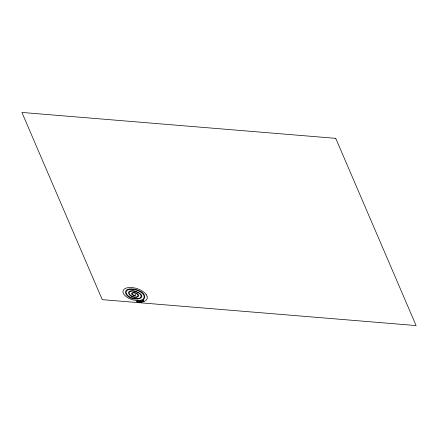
<?xml version="1.0" encoding="UTF-8"?>
<svg xmlns="http://www.w3.org/2000/svg" width="438" height="438" viewBox="0 0 438 438"><rect width="100%" height="100%" fill="white"/><g stroke="black" fill="none" stroke-linecap="round" stroke-linejoin="round"><path stroke-width="0.66" d="M144.162 297.041L143.861 298.147A10.485 5.305 16.9 0 1 142.722 299.368A10.304 5.212 16.9 0 1 141.364 300.025L140.817 300.189A10.786 5.459 16.9 0 1 138.282 300.534A10.6 5.36 16.9 0 1 136.103 300.446L135.337 300.353A11.087 5.612 16.9 0 1 131.449 299.4L129.199 298.475A11.393 5.765 16.9 0 1 125.98 296.488L124.518 295.103A11.689 5.918 16.9 0 1 123.286 293.186A11.487 5.809 16.9 0 1 122.974 291.785L122.996 291.33A11.996 6.072 16.9 0 1 123.697 289.699A11.782 5.962 16.9 0 1 124.841 288.719L125.339 288.45A12.302 6.225 16.9 0 1 127.819 287.695A12.078 6.116 16.9 0 1 130.097 287.498L130.924 287.509A12.603 6.378 16.9 0 1 135.298 288.127L137.97 288.938A12.91 6.532 16.9 0 1 142.06 290.892L144.102 292.349A13.211 6.685 16.9 0 1 146.117 294.478M142.613 300.802L143.253 300.682L142.914 300.572A0.772 0.389 16.9 0 0 142.377 300.753M143.418 301.278L142.596 300.884M139.24 301.262L140.105 302.1L139.383 301.503A1.046 0.531 16.9 0 1 139.153 301.64L139.043 301.497M140.669 301.229L140.111 301.235A1.172 0.597 16.9 0 0 140.729 301.946L141.288 301.897A1.172 0.591 16.9 0 0 140.653 301.24M133.426 295.048L133.103 294.889A1.998 1.013 16.9 0 1 132.375 294.303L132.243 294.084A2.283 1.155 16.9 0 1 132.221 293.471L132.276 293.383A2.573 1.303 16.9 0 1 133.081 292.94L133.256 292.907A2.891 1.462 16.9 0 1 134.942 293.027A3.186 1.61 16.9 0 1 136.514 293.657L136.722 293.783A3.488 1.763 16.9 0 1 137.778 294.796L137.866 294.955M143.883 301.13L143.034 300.983L143.571 301.125M140.516 301.596L140.538 301.612A1.927 0.975 16.9 0 1 140.368 301.415M135.566 294.769C135.265 296.575 131.181 295.064 131.575 293.285C133.601 291.369 138.523 293.104 138.676 295.989C133.667 301.76 121.227 289.228 134.45 290.892C152.857 297.659 131.893 303.556 126.013 294.188C123.198 286.507 136.125 288.806 139.448 290.941C147.026 293.361 146.265 302.494 137.329 300.939A1.221 0.619 16.9 0 0 136.574 301.579A1.221 0.619 16.9 0 0 138.069 302.319M146.987 296.115L147.146 296.657A13.512 6.838 16.9 0 1 146.889 299.154L145.903 300.402A13.813 6.992 16.9 0 1 138.025 302.324M140.751 301.82A1.834 0.931 16.9 0 1 140.543 301.612M141.003 301.766A2.026 1.024 16.9 0 0 140.833 301.574L140.817 301.552A1.73 0.876 16.9 0 0 140.614 301.36M143.845 301.229A0.871 0.438 16.9 0 1 143.286 301.432A0.772 0.389 16.9 0 1 142.919 301.366M142.93 301.349A0.843 0.427 16.9 0 1 142.317 300.725M135.534 294.719A1.517 0.766 16.9 0 1 134.844 295.278L134.51 295.294A1.752 0.887 16.9 0 1 133.415 295.042M146.1 294.445A12.91 6.532 16.9 0 1 146.971 296.077M144.162 297.041A10.178 5.152 16.9 0 0 143.604 295.015L143.335 294.593A9.713 4.917 16.9 0 0 142.273 293.378A9.877 4.999 16.9 0 0 140.313 291.883L139.738 291.544A9.521 4.818 16.9 0 0 135.254 289.792L134.576 289.633A9.22 4.665 16.9 0 0 130.212 289.365L129.664 289.436A8.919 4.511 16.9 0 0 126.85 290.646L126.598 290.903A8.623 4.364 16.9 0 0 126.171 293.099L126.286 293.449A8.317 4.21 16.9 0 0 128.219 295.831L128.635 296.148A8.015 4.057 16.9 0 0 132.139 297.928L132.698 298.108A7.72 3.904 16.9 0 0 136.492 298.732L136.995 298.732A7.419 3.75 16.9 0 0 139.81 298.081L140.1 297.911A7.112 3.603 16.9 0 0 141.08 296.296L141.074 296.022A6.816 3.449 16.9 0 0 140.034 294.057L139.76 293.783A6.515 3.296 16.9 0 0 137.214 292.146L136.782 291.96A6.209 3.143 16.9 0 0 133.71 291.166L133.278 291.122A5.913 2.989 16.9 0 0 130.738 291.358L130.453 291.462A5.606 2.836 16.9 0 0 129.237 292.551L129.177 292.748A5.305 2.683 16.9 0 0 129.566 294.248L129.73 294.467A5.004 2.535 16.9 0 0 131.427 295.836A4.708 2.382 16.9 0 0 134.033 296.794L134.367 296.855A4.396 2.228 16.9 0 0 136.426 296.865L136.672 296.811A4.095 2.075 16.9 0 0 137.822 296.137A3.805 1.922 16.9 0 0 137.866 294.955M137.182 301.503L138.205 301.782L137.198 301.454M141.901 301.673L141.901 301.673M335.754 138.348L21.9 112.435L102.246 299.652L416.1 325.565L335.754 138.348"/></g></svg>
